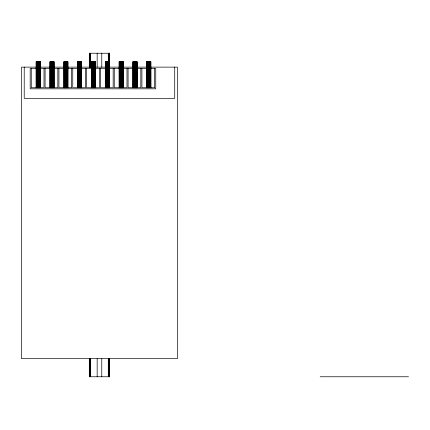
<?xml version="1.0" encoding="UTF-8"?>
<svg xmlns="http://www.w3.org/2000/svg" width="430" height="430" viewBox="0 0 430 430"><rect width="100%" height="100%" fill="white"/><g stroke="black" fill="none" stroke-linecap="round" stroke-linejoin="round"><path stroke-width="0.64" d="M40.167 61.705L40.167 87.742L40.194 61.705L36.152 61.705L36.152 87.742M67.854 61.705L67.832 87.742L67.876 61.705L63.812 61.705L63.984 87.742M91.472 61.705L95.53 61.705M109.349 61.705L109.349 87.742L109.37 61.705L105.307 61.705L105.307 87.742M146.797 61.705L146.813 87.742L146.791 61.705L150.855 61.705L150.844 87.742L150.785 61.705M36.254 67.128L21.5 67.128L21.5 358.668L177.439 358.668L177.439 67.128L150.645 67.128M40.237 67.128L50.299 67.128M53.648 67.128L63.683 67.128M67.682 67.128L77.728 67.128M81.732 67.128L91.778 67.128M95.121 67.128L105.828 67.128M109.172 67.128L119.212 67.128M123.216 67.128L133.268 67.128M137.267 67.128L146.651 67.128M36.631 68.488L30.181 68.488L30.181 88.827L155.746 88.827L155.746 68.488L150.634 68.488M39.985 68.488L50.321 68.488M53.68 68.488L63.753 68.488M67.644 68.488L78.126 68.488M81.211 68.488L91.956 68.488M95.309 68.488L105.785 68.488M108.742 68.488L119.615 68.488M122.969 68.488L132.913 68.488M136.804 68.488L147.012 68.488M320.183 376.761L408.5 376.761M174.725 67.128L174.725 98.319L24.214 98.319L24.214 67.128M154.66 68.488L154.66 87.742L141.911 87.742L141.911 68.488M150.688 61.705L150.688 87.742M150.624 61.705L150.624 87.742M150.554 61.705L150.473 87.742M150.387 61.705L150.387 87.742M150.29 61.705L150.29 87.742M150.188 61.705L150.188 87.742M150.081 61.705L150.081 87.742M149.968 61.705L149.968 87.742M149.844 61.705L149.844 87.742M149.721 61.705L149.721 87.742M149.592 61.705L149.592 87.742M149.457 61.705L149.457 87.742M149.317 61.705L149.317 87.742M149.178 61.705L149.178 87.742M149.043 61.705L149.043 87.742M148.898 61.705L148.898 87.742M148.758 61.705L148.758 87.742M148.613 61.705L148.613 87.742M148.474 61.705L148.474 87.742M148.334 61.705L148.334 87.742M148.2 61.705L148.2 87.742M148.065 61.705L148.065 87.742M147.936 61.705L147.936 87.742M147.812 61.705L147.812 87.742M147.689 61.705L147.689 87.742M147.576 61.705L147.576 87.742M147.469 61.705L147.469 87.742M147.366 61.705L147.366 87.742M147.27 61.705L147.27 87.742M147.184 61.705L147.184 87.742M147.103 61.705L147.103 87.742M147.033 61.705L147.033 87.742M146.969 61.705L146.915 87.742M140.825 68.488L140.825 87.742L128.081 87.742L128.081 68.488M137.03 61.705L137.03 87.742M137.009 87.742L137.009 61.705L132.967 61.705L132.983 87.742M136.907 61.705L136.853 87.742M136.794 61.705L136.794 87.742M136.724 61.705L136.724 87.742M136.643 61.705L136.643 87.742M136.557 61.705L136.557 87.742M136.46 61.705L136.46 87.742M136.358 61.705L136.358 87.742M136.251 61.705L136.251 87.742M136.133 61.705L136.133 87.742M136.014 61.705L136.014 87.742M135.891 61.705L135.891 87.742M135.756 61.705L135.756 87.742M135.627 61.705L135.627 87.742M135.488 61.705L135.488 87.742M135.348 61.705L135.348 87.742M135.208 61.705L135.208 87.742M135.068 61.705L135.068 87.742M134.923 61.705L134.923 87.742M134.784 61.705L134.784 87.742M134.644 61.705L134.644 87.742M134.504 61.705L134.504 87.742M134.37 61.705L134.37 87.742M134.235 61.705L134.235 87.742M134.106 61.705L134.106 87.742M133.977 61.705L133.977 87.742M133.859 61.705L133.859 87.742M133.746 61.705L133.746 87.742M133.633 61.705L133.633 87.742M133.531 61.705L133.531 87.742M133.44 61.705L133.44 87.742M133.354 61.705L133.273 87.742M133.203 61.705L133.203 87.742M133.139 61.705L133.139 87.742M133.042 61.705L133.085 87.742M126.995 68.488L126.995 87.742L114.251 87.742L114.251 68.488M123.179 87.742L123.195 61.705L119.137 61.705L119.174 87.742M123.12 61.705L123.077 87.742M123.023 61.705L123.023 87.742M122.964 61.705L122.889 87.742M122.813 61.705L122.813 87.742M122.722 61.705L122.722 87.742M122.631 61.705L122.631 87.742M122.528 61.705L122.528 87.742M122.416 61.705L122.416 87.742M122.303 61.705L122.303 87.742M122.184 61.705L122.184 87.742M122.055 61.705L122.055 87.742M121.926 61.705L121.926 87.742M121.792 61.705L121.792 87.742M121.658 61.705L121.658 87.742M121.518 61.705L121.518 87.742M121.378 61.705L121.378 87.742M121.239 61.705L121.239 87.742M121.093 61.705L121.093 87.742M120.954 61.705L120.954 87.742M120.814 61.705L120.814 87.742M120.674 61.705L120.674 87.742M120.534 61.705L120.534 87.742M120.405 61.705L120.405 87.742M120.276 61.705L120.276 87.742M120.147 61.705L120.147 87.742M120.029 61.705L120.029 87.742M119.911 61.705L119.911 87.742M119.803 61.705L119.803 87.742M119.701 61.705L119.701 87.742M119.61 61.705L119.61 87.742M119.519 61.705L119.519 87.742M119.443 61.705L119.443 87.742M119.309 61.705L119.309 87.742M119.212 61.705L119.255 87.742M113.165 68.488L113.165 87.742L100.421 87.742L100.421 68.488M109.639 67.333L109.639 53.239L89.3 53.239L89.3 67.333M109.639 358.642L109.639 376.761L89.3 376.761L89.3 358.642M109.591 53.239L109.591 67.333M109.591 358.642L109.591 376.761M109.456 53.239L109.456 67.333M109.456 358.642L109.456 376.761M109.242 53.239L109.247 87.742M109.242 358.642L109.242 376.761M109.129 61.705L109.129 87.742M109.059 61.705L109.059 87.742M108.962 53.239L108.978 87.742M108.962 358.642L108.962 376.761M108.892 61.705L108.892 87.742M108.795 61.705L108.795 87.742M108.634 53.239L108.693 87.742M108.634 358.642L108.634 376.761M108.586 61.705L108.586 87.742M108.473 61.705L108.473 87.742M108.285 53.239L108.349 87.742M108.285 358.642L108.285 376.761M108.226 61.705L108.226 87.742M108.097 61.705L108.097 87.742M107.962 61.705L107.962 87.742M107.828 61.705L107.828 87.742M107.688 61.705L107.688 87.742M107.548 61.705L107.548 87.742M107.403 61.705L107.403 87.742M107.263 61.705L107.263 87.742M107.124 61.705L107.124 87.742M106.979 61.705L106.979 87.742M106.844 61.705L106.844 87.742M106.704 61.705L106.704 87.742M106.57 61.705L106.57 87.742M106.441 61.705L106.441 87.742M106.317 61.705L106.317 87.742M106.199 61.705L106.199 87.742M106.081 61.705L106.081 87.742M105.973 61.705L105.973 87.742M105.871 61.705L105.871 87.742M105.775 61.705L105.775 87.742M105.689 61.705L105.689 87.742M105.608 61.705L105.608 87.742M105.538 61.705L105.538 87.742M105.474 61.705L105.474 87.742M105.377 61.705L105.345 87.742M101.776 53.239L101.776 67.333M101.776 358.642L101.776 376.761M99.335 68.488L99.335 87.742L86.586 87.742L86.586 68.488M97.164 53.239L97.164 67.333M97.164 358.642L97.164 376.761M95.492 61.705L95.492 87.742M95.417 61.705L95.417 87.742M95.363 61.705L95.299 87.742M95.229 61.705L95.229 87.742M95.148 61.705L95.148 87.742M95.062 61.705L95.062 87.742M94.966 61.705L94.966 87.742M94.863 61.705L94.863 87.742M94.756 61.705L94.756 87.742M94.643 61.705L94.643 87.742M94.519 61.705L94.519 87.742M94.396 61.705L94.396 87.742M94.267 61.705L94.267 87.742M94.132 61.705L94.132 87.742M93.998 61.705L93.998 87.742M93.858 61.705L93.858 87.742M93.719 61.705L93.719 87.742M93.573 61.705L93.573 87.742M93.434 61.705L93.434 87.742M93.288 61.705L93.288 87.742M93.149 61.705L93.149 87.742M93.009 61.705L93.009 87.742M92.875 61.705L92.875 87.742M92.74 61.705L92.74 87.742M92.611 61.705L92.611 87.742M92.488 61.705L92.488 87.742M92.364 61.705L92.364 87.742M92.251 61.705L92.251 87.742M92.144 61.705L92.144 87.742M92.041 61.705L92.041 87.742M91.945 61.705L91.945 87.742M91.859 61.705L91.859 87.742M91.708 61.705L91.778 87.742M91.644 61.705L91.644 87.742M91.59 61.705L91.59 87.742M91.488 61.705L91.472 87.742M90.655 53.239L90.655 67.333M90.655 358.642L90.655 376.761M90.305 53.239L90.305 67.333M90.305 358.642L90.305 376.761M89.978 53.239L89.978 67.333M89.978 358.642L89.978 376.761M89.698 53.239L89.698 67.333M89.698 358.642L89.698 376.761M89.483 53.239L89.483 67.333M89.483 358.642L89.483 376.761M85.505 68.488L85.505 87.742L72.756 87.742L72.756 68.488M81.684 87.742L81.684 61.705L77.642 61.705L77.642 87.742M81.662 61.705L81.582 87.742M81.318 61.705L81.399 87.742M81.232 61.705L81.232 87.742M81.136 61.705L81.136 87.742M81.033 61.705L81.033 87.742M80.926 61.705L80.926 87.742M80.808 61.705L80.808 87.742M80.689 61.705L80.689 87.742M80.566 61.705L80.566 87.742M80.431 61.705L80.431 87.742M80.302 61.705L80.302 87.742M80.163 61.705L80.163 87.742M80.023 61.705L80.023 87.742M79.883 61.705L79.883 87.742M79.743 61.705L79.743 87.742M79.604 61.705L79.604 87.742M79.459 61.705L79.459 87.742M79.319 61.705L79.319 87.742M79.179 61.705L79.179 87.742M79.045 61.705L79.045 87.742M78.91 61.705L78.91 87.742M78.781 61.705L78.781 87.742M78.658 61.705L78.658 87.742M78.534 61.705L78.534 87.742M78.421 61.705L78.421 87.742M78.314 61.705L78.314 87.742M78.212 61.705L78.212 87.742M78.115 61.705L78.115 87.742M78.029 61.705L78.029 87.742M77.948 61.705L77.948 87.742M77.878 61.705L77.878 87.742M77.814 61.705L77.76 87.742M71.67 68.488L71.67 87.742L58.926 87.742L58.926 68.488M67.752 61.705L67.752 87.742M67.639 61.705L67.639 87.742M67.564 61.705L67.564 87.742M67.489 61.705L67.489 87.742M67.397 61.705L67.397 87.742M67.306 61.705L67.306 87.742M67.204 61.705L67.204 87.742M67.091 61.705L67.091 87.742M66.978 61.705L66.978 87.742M66.86 61.705L66.86 87.742M66.731 61.705L66.731 87.742M66.602 61.705L66.602 87.742M66.467 61.705L66.467 87.742M66.333 61.705L66.333 87.742M66.193 61.705L66.193 87.742M66.053 61.705L66.053 87.742M65.914 61.705L65.914 87.742M65.769 61.705L65.769 87.742M65.629 61.705L65.629 87.742M65.489 61.705L65.489 87.742M65.349 61.705L65.349 87.742M65.215 61.705L65.215 87.742M65.081 61.705L65.081 87.742M64.951 61.705L64.951 87.742M64.822 61.705L64.822 87.742M64.704 61.705L64.704 87.742M64.591 61.705L64.591 87.742M64.478 61.705L64.478 87.742M64.376 61.705L64.376 87.742M64.285 61.705L64.285 87.742M64.194 61.705L64.118 87.742M64.043 61.705L64.043 87.742M57.84 68.488L57.84 87.742L45.096 87.742L45.096 68.488M54.04 87.742L54.024 61.705L49.982 61.705L49.998 87.742M53.965 61.705L53.965 87.742M53.868 61.705L53.868 87.742M53.734 61.705L53.804 87.742M53.653 61.705L53.653 87.742M53.567 61.705L53.567 87.742M53.471 61.705L53.471 87.742M53.368 61.705L53.368 87.742M53.261 61.705L53.261 87.742M53.148 61.705L53.148 87.742M53.024 61.705L53.024 87.742M52.901 61.705L52.901 87.742M52.772 61.705L52.772 87.742M52.637 61.705L52.637 87.742M52.503 61.705L52.503 87.742M52.363 61.705L52.363 87.742M52.223 61.705L52.223 87.742M52.078 61.705L52.078 87.742M51.939 61.705L51.939 87.742M51.799 61.705L51.799 87.742M51.659 61.705L51.659 87.742M51.519 61.705L51.519 87.742M51.38 61.705L51.38 87.742M51.245 61.705L51.245 87.742M51.116 61.705L51.116 87.742M50.993 61.705L50.993 87.742M50.874 61.705L50.874 87.742M50.756 61.705L50.756 87.742M50.649 61.705L50.649 87.742M50.547 61.705L50.547 87.742M50.45 61.705L50.45 87.742M50.364 61.705L50.364 87.742M50.283 61.705L50.283 87.742M50.213 61.705L50.154 87.742M50.052 61.705L50.052 87.742M44.01 68.488L44.01 87.742L31.261 87.742L31.261 68.488M40.092 61.705L40.038 87.742M39.974 61.705L39.974 87.742M39.904 61.705L39.904 87.742M39.823 61.705L39.823 87.742M39.737 61.705L39.737 87.742M39.641 61.705L39.641 87.742M39.538 61.705L39.538 87.742M39.431 61.705L39.431 87.742M39.318 61.705L39.318 87.742M39.194 61.705L39.194 87.742M39.071 61.705L39.071 87.742M38.942 61.705L38.942 87.742M38.807 61.705L38.807 87.742M38.673 61.705L38.673 87.742M38.533 61.705L38.533 87.742M38.394 61.705L38.394 87.742M38.248 61.705L38.248 87.742M38.109 61.705L38.109 87.742M37.964 61.705L37.964 87.742M37.824 61.705L37.824 87.742M37.684 61.705L37.684 87.742M37.55 61.705L37.55 87.742M37.415 61.705L37.415 87.742M37.286 61.705L37.286 87.742M37.163 61.705L37.163 87.742M37.039 61.705L37.039 87.742M36.926 61.705L36.926 87.742M36.819 61.705L36.819 87.742M36.717 61.705L36.717 87.742M36.62 61.705L36.62 87.742M36.534 61.705L36.534 87.742M36.453 61.705L36.453 87.742M36.383 61.705L36.383 87.742M36.319 61.705L36.319 87.742M36.222 61.705L36.222 87.742M81.528 87.742L81.528 61.705L81.469 87.742"/></g></svg>
